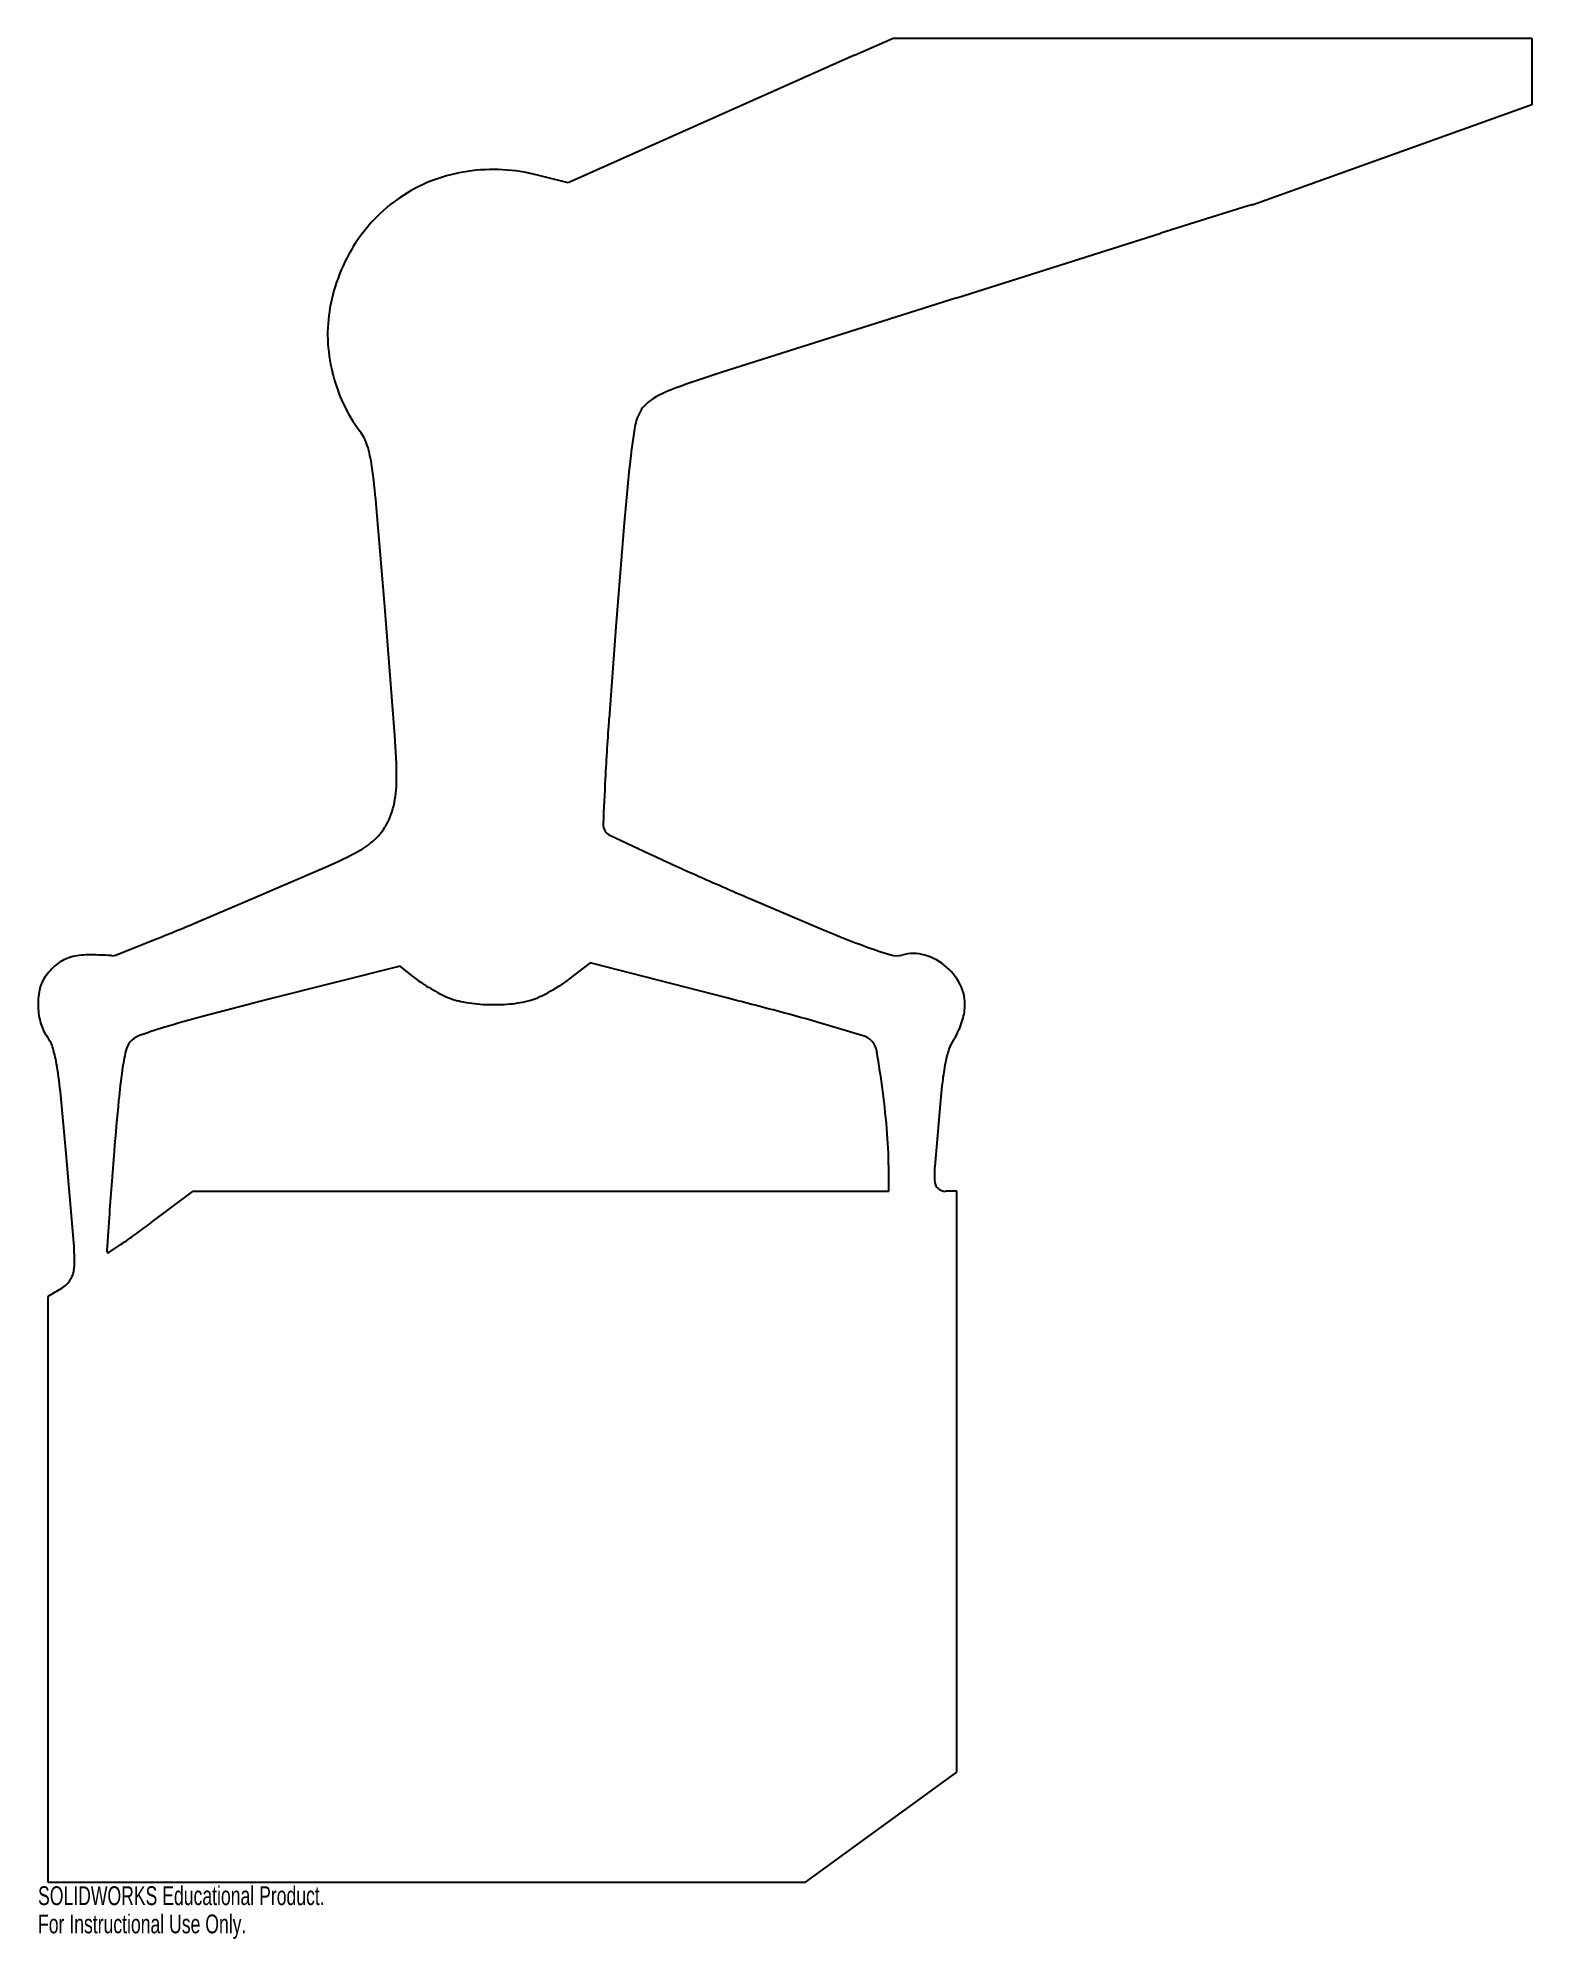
# Model space of a CAD drawing. Header units: millimetres. Extents: x 10010 to 10394, y 6396 to 6884.
import ezdxf

# ---------------------------------------------------------------- set-up
doc = ezdxf.new("R2010")
doc.units = ezdxf.units.MM
doc.styles.add('SLDTEXTSTYLE0', font='TXT', dxfattribs={"width": 0.7})

msp = doc.modelspace()

# ---------------------------------------------------------------- linework, layer by layer
at = {"color": 7, "linetype": 'Continuous', "lineweight": 25}
for p, q in [((10219.58, 6879.91), (10229.48, 6884.34)), ((10229.48, 6884.34), (10393.7, 6884.34)), ((10393.7, 6884.34), (10393.7, 6867.14)), ((10219.58, 6879.91), (10145.97, 6847.08)), ((10393.7, 6867.14), (10322.03, 6841.45)), ((10145.97, 6847.08), (10138.02, 6849.11)), ((10320.76, 6841.25), (10312.78, 6838.76)), ((10312.78, 6838.76), (10298.29, 6834.2)), ((10245.87, 6817.58), (10298.29, 6834.2)), ((10245.87, 6817.58), (10185.29, 6798.35)), ((10098.78, 6738.25), (10096.58, 6764.62)), ((10160.33, 6759.73), (10158.19, 6733.03)), ((10101.39, 6705.08), (10098.78, 6738.25)), ((10158.19, 6733.03), (10156.44, 6709.55)), ((10156.68, 6679.43), (10166.87, 6674.64)), ((10063.02, 6662.39), (10084.33, 6671.6)), ((10050.35, 6657.02), (10063.02, 6662.39)), ((10192.63, 6663.18), (10211.76, 6655.06)), ((10029.85, 6648.69), (10039.4, 6652.52)), ((10102.74, 6645.82), (10069.01, 6637.27)), ((10106.25, 6642.98), (10102.74, 6645.82)), ((10151.6, 6646.61), (10146.13, 6642.44)), ((10186.76, 6637.63), (10151.6, 6646.61)), ((10069.01, 6637.27), (10051.94, 6632.86)), ((10016.89, 6597.64), (10015.5, 6612.68)), ((10241.36, 6608.37), (10240.17, 6594.34)), ((10018.84, 6574.65), (10016.89, 6597.64)), ((10029.22, 6598.24), (10028.44, 6588.39)), ((10228.35, 6587.93), (10228.35, 6592.83)), ((10038.77, 6579.88), (10049.58, 6587.93)), ((10049.58, 6587.93), (10228.35, 6587.93)), ((10245.87, 6587.93), (10242.95, 6587.93)), ((10245.87, 6438.68), (10245.87, 6587.93)), ((10027.86, 6580.03), (10027.38, 6572.61)), ((10027.89, 6572.19), (10031.01, 6574.31)), ((10015.7, 6562.99), (10012.19, 6560.92)), ((10012.19, 6560.92), (10012.19, 6410.33)), ((10226.42, 6424.51), (10245.87, 6438.68)), ((10206.97, 6410.33), (10226.42, 6424.51)), ((10012.19, 6410.33), (10206.97, 6410.33))]:
    msp.add_line(p, q, dxfattribs=at)
for centre, radius, start, end in [((10125.94, 6809.17), 41.32, 98.1782, 122.5909), ((10126.62, 6804.43), 46.11, 75.6931, 98.1782), ((10125.86, 6809.3), 41.17, 122.591, 147.0555), ((10322.12, 6836.88), 4.57, 91.0847, 107.2088), ((10129.56, 6806.9), 45.58, 147.0555, 169.722), ((10121.77, 6808.32), 37.66, 169.7219, 182.2588), ((10127.01, 6808.52), 42.9, 182.2587, 193.6281), ((10127.18, 6808.56), 43.08, 193.628, 204.9734), ((10281.95, 6494.37), 318.98, 107.6392, 109.9763), ((10172.02, 6784.05), 8.69, 122.7522, 153.5924), ((10182.67, 6767.49), 28.37, 109.9764, 122.7522), ((10122.96, 6806.6), 38.43, 204.9732, 217.3342), ((10176.42, 6781.86), 13.6, 153.5924, 171.5489), ((10083.08, 6776.18), 11.73, 17.0925, 37.3341), ((10409.75, 6747.19), 249.49, 171.5489, 173.708), ((10061.28, 6769.48), 34.54, 8.0452, 17.0925), ((9920.48, 6749.57), 176.74, 4.8838, 8.0451), ((10708.06, 6714.3), 549.61, 173.708, 175.2586), ((10955.51, 6652.37), 801.12, 175.90703, 177.0252), ((9947.93, 6693.37), 153.91, 0.0797, 4.3649), ((10072.91, 6693.54), 28.92, 346.9443, 0.0797), ((11295.9, 6634.68), 1141.97, 177.02527, 177.60098), ((10083.01, 6691.2), 18.56, 328.6283, 346.9443), ((10086, 6689.37), 15.05, 311.3678, 328.6283), ((10158.35, 6682.34), 3.42, 177.6011, 212.2431), ((10157.94, 6682.08), 2.94, 212.2431, 244.6392), ((10042.27, 6768.14), 105.3, 293.5404, 298.115), ((10081.8, 6694.15), 21.41, 298.1149, 311.3677), ((10458.63, 7300.25), 690.29, 244.99727, 246.08084), ((10682.95, 7806), 1243.56, 246.08088, 246.77828), ((9706.22, 7478.84), 890.96, 291.95995, 292.72152), ((10316.1, 6903.48), 269.45, 247.2168, 249.6084), ((10264.5, 6764.67), 121.35, 249.6085, 252.9133), ((10025.52, 6633.07), 17.2, 130.5531, 144.9915), ((10020.49, 6638.95), 9.46, 107.9722, 130.5531), ((10022.18, 6633.73), 14.95, 91.0285, 107.9722), ((10023.21, 6576.4), 72.29, 85.7628, 91.0285), ((10028.77, 6651.41), 2.92, 265.7628, 291.7414), ((10230.33, 6653.52), 5.07, 252.9134, 286.0027), ((10234.67, 6638.38), 10.68, 73.9959, 106.0027), ((10233.61, 6634.68), 14.53, 48.5693, 73.9959), ((10233.44, 6634.49), 14.79, 23.3977, 48.5694), ((10018.63, 6637.9), 8.79, 144.9916, 168.5508), ((10121.23, 6661.49), 23.82, 231.0216, 236.0422), ((10138.6, 6687.29), 54.92, 236.0421, 238.731), ((10139.45, 6688.69), 56.55, 238.7309, 241.4033), ((10118.23, 6680.66), 47.35, 298.7244, 302.5614), ((10124.78, 6670.41), 35.19, 302.5614, 307.3552), ((10236.67, 6635.89), 11.27, 352.5442, 23.3977), ((10027.54, 6636.09), 17.88, 168.5508, 182.4015), ((10028.16, 6636.12), 18.51, 182.4015, 196.0506), ((10127.71, 6667.15), 32.02, 241.4032, 245.4939), ((10122.37, 6655.43), 19.14, 245.494, 259.7856), ((10126.73, 6679.66), 43.76, 259.7857, 267.4888), ((10126.84, 6682.2), 46.3, 267.4889, 275.0522), ((10128.28, 6665.96), 30, 275.0522, 285.5213), ((10132.7, 6650.06), 13.5, 285.5213, 294.8155), ((10120.25, 6676.98), 43.16, 294.8155, 298.7243), ((9885.2, 5457.06), 1218.47, 74.96279, 75.67096), ((10020.76, 6633.99), 10.8, 196.0506, 216.4767), ((10082.39, 6498.37), 137.71, 107.0905, 109.913), ((10117.02, 6385.74), 255.54, 104.7539, 107.0906), ((10073.38, 6157.56), 493.14, 73.5709, 74.9627), ((10000.45, 5910.21), 751.02, 72.83903, 73.57081), ((10224.24, 6638.86), 24.07, 334.218, 339.4377), ((10223.71, 6639.06), 24.64, 339.4377, 344.6239), ((10233.97, 6636.24), 14, 344.6239, 352.5443), ((10004.59, 6622.03), 9.31, 16.4325, 36.4767), ((10037.55, 6622.85), 5.47, 141.0011, 167.6313), ((10037.19, 6623.14), 5.01, 109.9129, 141.0011), ((10220.75, 6623.62), 4.36, 44.6674, 72.839), ((10220.14, 6623.02), 5.22, 9.3996, 44.6674), ((10252.44, 6621.63), 9.08, 145.0643, 161.8045), ((10235.69, 6633.33), 11.36, 325.0641, 334.2181), ((9978.75, 6614.41), 36.25, 9.1357, 16.4325), ((9896.03, 6601.11), 120.02, 5.5326, 9.1357), ((10101.19, 6608.89), 70.62, 167.6313, 171.7286), ((9908.98, 6571.51), 320.61, 7.5572, 9.3995), ((10304.04, 6608.99), 62.3, 168.867, 173.5199), ((10271.28, 6615.44), 28.91, 161.8045, 168.8671), ((10184.5, 6596.78), 154.8, 171.7285, 174.6175), ((10554.11, 6580.59), 313.98, 173.5199, 174.923), ((11143.94, 6506.38), 1118.5, 174.61739, 175.28913), ((10026, 6587.04), 202.57, 4.4274, 7.5571), ((10100.84, 6592.83), 127.51, 0, 4.4273), ((10265.4, 6592.28), 25.31, 175.3206, 184.442), ((10795.09, 6530.36), 768.84, 175.67164, 176.29616), ((10242.61, 6590.51), 2.46, 184.4421, 230.3641), ((10242.95, 6590.92), 3, 230.3641, 270), ((9937.08, 6712.16), 166.81, 304.2702, 305.7732), ((9844.78, 6840.26), 324.71, 305.7731, 306.6862), ((9966.24, 6570.29), 52.79, 358.0365, 4.735), ((10027.87, 6572.58), 0.49, 176.3834, 227.1442), ((10027.73, 6572.43), 0.285, 227.144, 303.8692), ((10012.44, 6568.71), 6.55, 328.9459, 358.0365), ((10012.25, 6568.82), 6.77, 300.5709, 328.946)]:
    msp.add_arc(centre, radius, start, end, dxfattribs=at)

# ---------------------------------------------------------------- texts
at = {"color": 7, "linetype": 'Continuous', "char_height": 4.8336, "attachment_point": 1, "style": 'SLDTEXTSTYLE0'}
for s, insert in [('SOLIDWORKS Educational Product.', (10009.66, 6409.31)), ('For Instructional Use Only.', (10009.66, 6402.06))]:
    msp.add_mtext(s, dxfattribs=dict(at, insert=insert))

doc.saveas('drawing.dxf')
